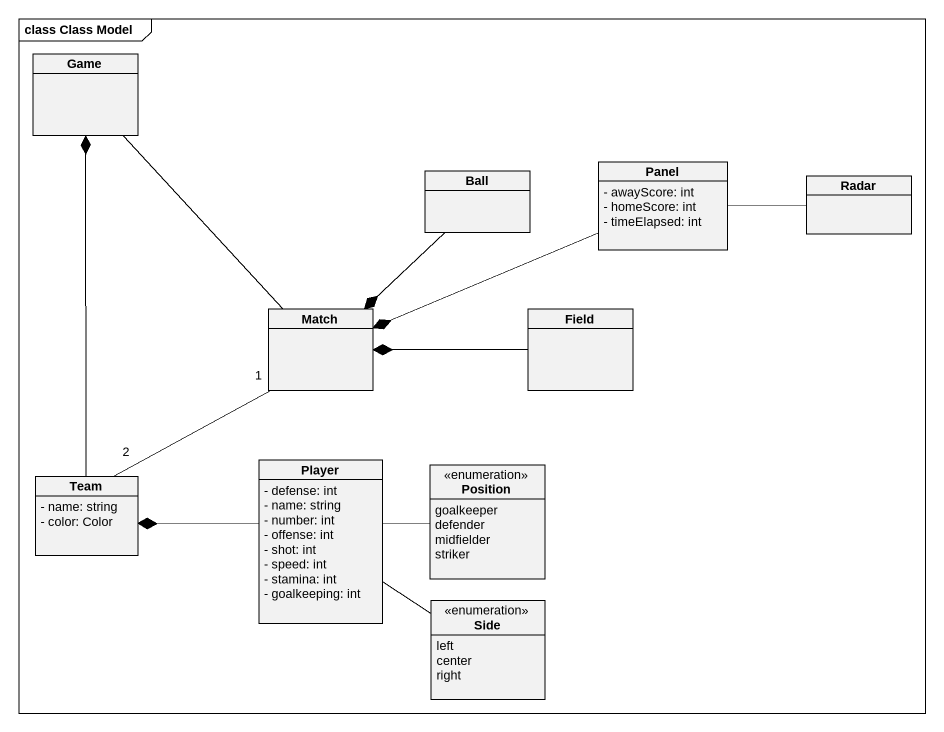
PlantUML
@startuml
mainframe class Class Model
hide circle
hide empty members
skinparam classAttributeIconSize 0
class Game
class Ball
class Panel {
  - awayScore: int
  - homeScore: int
  - timeElapsed: int
}
class Radar
class Match
class Field
class Team {
  - name: string
  - color: Color
}
class Player {
  - defense: int
  - name: string
  - number: int
  - offense: int
  - shot: int
  - speed: int
  - stamina: int
  - goalkeeping: int
}
enum Position {
  goalkeeper
  defender
  midfielder
  striker
}
enum Side {
  left
  center
  right
}
Game -- Match
Ball --* Match
Panel -right- Radar
Panel -left-* Match
Match "1" -- "2" Team
Field -left-* Match
Team -up-* Game
Player -left-* Team
Player -right- Position
Player -- Side
@enduml
